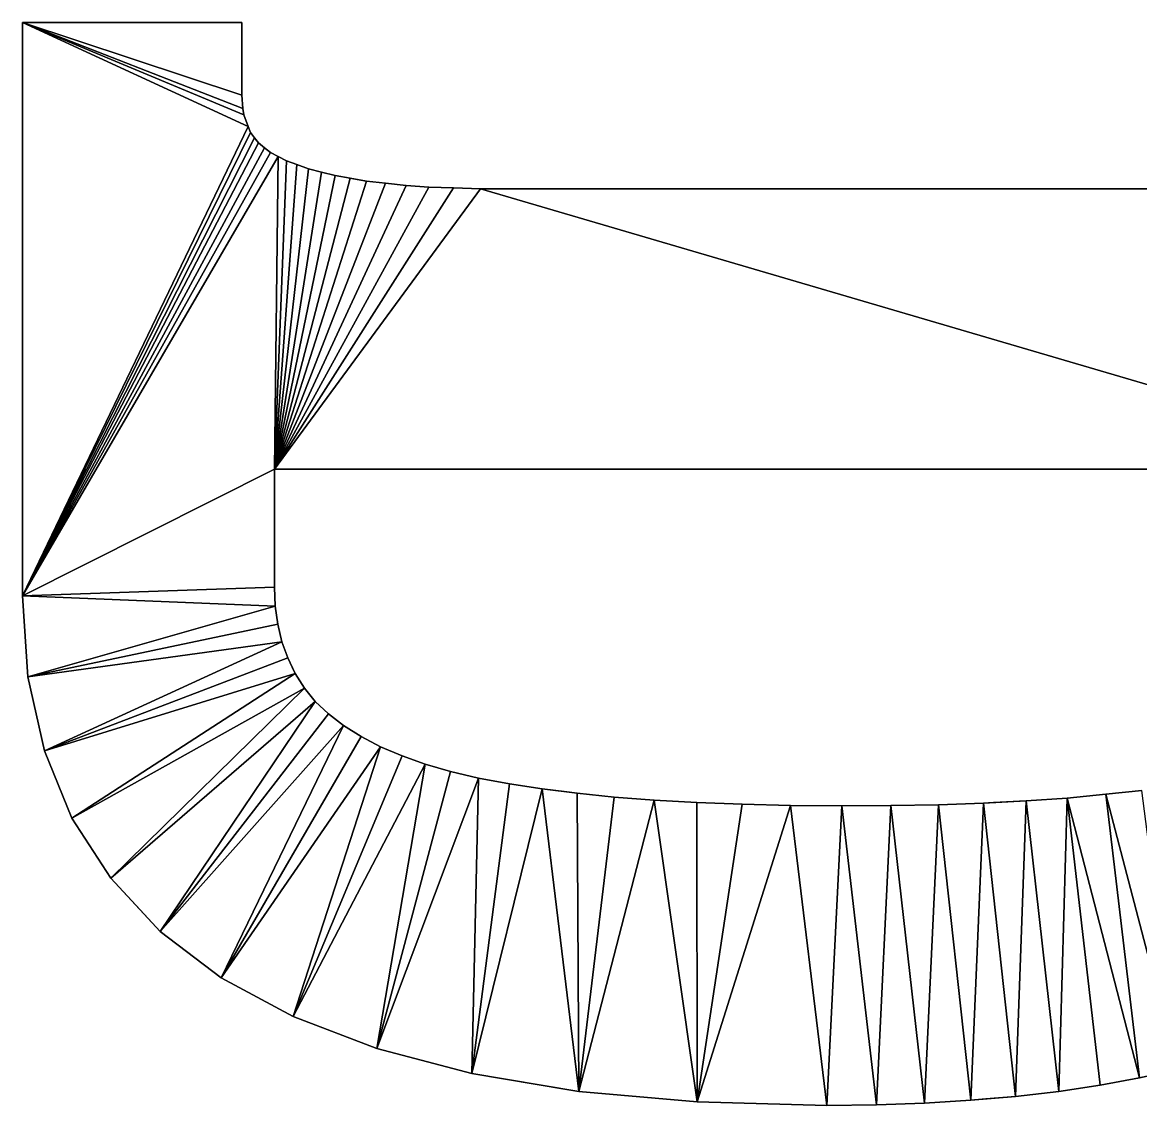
# Model space of a CAD drawing. Header units: inches. Extents: x 62 to 1153, y 3 to 780.
# Drawn here: x 387.752 to 390.436, y 213.289 to 215.888 of the extents above; entities that cross this region are included whole.
import ezdxf

# ---------------------------------------------------------------- set-up
doc = ezdxf.new("R2010")
doc.units = ezdxf.units.IN
doc.header["$MEASUREMENT"] = 0
doc.layers.add('ConstLine', color=6, linetype='Continuous')

msp = doc.modelspace()

# ---------------------------------------------------------------- linework, layer by layer
at = {"layer": 'ConstLine'}
for points in [[(388.2789, 215.8876, 4), (387.7519, 215.8876, 4), (387.7519, 215.8876, 5)], [(388.2789, 215.8876, 4), (387.7519, 215.8876, 5), (388.2789, 215.8876, 5)], [(387.7519, 215.8876, 4), (387.7519, 214.5116, 4), (387.7519, 214.5116, 5)], [(387.7519, 215.8876, 4), (387.7519, 214.5116, 5), (387.7519, 215.8876, 5)], [(388.2789, 215.8876, 5), (387.7519, 215.8876, 5), (388.2789, 215.7126, 5)], [(388.2809, 215.6806, 5), (387.7519, 215.8876, 5), (388.2839, 215.6656, 5)], [(388.2789, 215.7126, 5), (387.7519, 215.8876, 5), (388.2809, 215.6806, 5)], [(388.2839, 215.6656, 5), (387.7519, 215.8876, 5), (388.2939, 215.6376, 5)], [(387.7519, 215.8876, 5), (387.7519, 214.5116, 5), (388.2939, 215.6376, 5)], [(388.2789, 215.8876, 5), (388.2789, 215.7126, 4), (388.2789, 215.8876, 4)], [(388.2789, 215.8876, 5), (388.2789, 215.7126, 5), (388.2789, 215.7126, 4)], [(388.2789, 215.7126, 4), (388.2789, 215.7126, 5), (388.2809, 215.6806, 5)], [(388.2809, 215.6806, 5), (388.2809, 215.6806, 4), (388.2789, 215.7126, 4)], [(388.2809, 215.6806, 4), (388.2809, 215.6806, 5), (388.2839, 215.6656, 4)], [(388.2839, 215.6656, 5), (388.2839, 215.6656, 4), (388.2809, 215.6806, 5)], [(388.2939, 215.6376, 4), (388.2839, 215.6656, 4), (388.2939, 215.6376, 5)], [(388.2839, 215.6656, 5), (388.2939, 215.6376, 5), (388.2839, 215.6656, 4)], [(388.2999, 215.6236, 5), (388.2939, 215.6376, 5), (387.7519, 214.5116, 5)], [(388.2999, 215.6236, 5), (387.7519, 214.5116, 5), (388.3089, 215.6106, 5)], [(388.2939, 215.6376, 5), (388.2999, 215.6236, 5), (388.2939, 215.6376, 4)], [(388.2999, 215.6236, 4), (388.2939, 215.6376, 4), (388.2999, 215.6236, 5)], [(388.3089, 215.6106, 4), (388.2999, 215.6236, 4), (388.2999, 215.6236, 5)], [(388.3089, 215.6106, 4), (388.2999, 215.6236, 5), (388.3089, 215.6106, 5)], [(388.3089, 215.6106, 5), (387.7519, 214.5116, 5), (388.3189, 215.5986, 5)], [(388.3189, 215.5986, 5), (387.7519, 214.5116, 5), (388.3329, 215.5866, 5)], [(388.3105, 215.6086, 4), (388.3089, 215.6106, 4), (388.3089, 215.6106, 5)], [(388.3089, 215.6106, 5), (388.3189, 215.5986, 5), (388.3105, 215.6086, 4)], [(388.3189, 215.5986, 4), (388.3105, 215.6086, 4), (388.3189, 215.5986, 5)], [(388.3329, 215.5866, 4), (388.3189, 215.5986, 4), (388.3189, 215.5986, 5)], [(388.3329, 215.5866, 4), (388.3189, 215.5986, 5), (388.3329, 215.5866, 5)], [(388.3329, 215.5866, 5), (387.7519, 214.5116, 5), (388.3479, 215.5756, 5)], [(388.3479, 215.5756, 5), (387.7519, 214.5116, 5), (388.3659, 215.5656, 5)], [(388.3569, 214.8156, 5), (388.3659, 215.5656, 5), (387.7519, 214.5116, 5)], [(388.3329, 215.5866, 4), (388.3329, 215.5866, 5), (388.3479, 215.5756, 5)], [(388.3479, 215.5756, 4), (388.3329, 215.5866, 4), (388.3479, 215.5756, 5)], [(388.3659, 215.5656, 4), (388.3479, 215.5756, 4), (388.3479, 215.5756, 5)], [(388.3659, 215.5656, 4), (388.3479, 215.5756, 5), (388.3659, 215.5656, 5)], [(388.3859, 215.5556, 5), (388.3659, 215.5656, 5), (388.3569, 214.8156, 5)], [(388.3859, 215.5556, 4), (388.3659, 215.5656, 5), (388.3859, 215.5556, 5)], [(388.3659, 215.5656, 5), (388.3859, 215.5556, 4), (388.3659, 215.5656, 4)], [(388.4109, 215.5466, 5), (388.3859, 215.5556, 5), (388.3569, 214.8156, 5)], [(388.4389, 215.5366, 5), (388.4109, 215.5466, 5), (388.3569, 214.8156, 5)], [(388.4109, 215.5466, 4), (388.3859, 215.5556, 4), (388.4109, 215.5466, 5)], [(388.3859, 215.5556, 5), (388.4109, 215.5466, 5), (388.3859, 215.5556, 4)], [(388.4109, 215.5466, 4), (388.4109, 215.5466, 5), (388.4389, 215.5366, 5)], [(388.4389, 215.5366, 4), (388.4109, 215.5466, 4), (388.4389, 215.5366, 5)], [(388.4389, 215.5366, 5), (388.3569, 214.8156, 5), (388.4699, 215.5286, 5)], [(388.4699, 215.5286, 5), (388.3569, 214.8156, 5), (388.5029, 215.5206, 5)], [(388.5029, 215.5206, 5), (388.3569, 214.8156, 5), (388.5389, 215.5136, 5)], [(388.5389, 215.5136, 5), (388.3569, 214.8156, 5), (388.5779, 215.5066, 5)], [(388.4389, 215.5366, 5), (388.4699, 215.5286, 5), (388.4389, 215.5366, 4)], [(388.4699, 215.5286, 4), (388.4389, 215.5366, 4), (388.4699, 215.5286, 5)], [(388.4699, 215.5286, 5), (388.5029, 215.5206, 5), (388.4699, 215.5286, 4)], [(388.5029, 215.5206, 4), (388.4699, 215.5286, 4), (388.5029, 215.5206, 5)], [(388.5389, 215.5136, 4), (388.5029, 215.5206, 5), (388.5389, 215.5136, 5)], [(388.5389, 215.5136, 4), (388.5029, 215.5206, 4), (388.5029, 215.5206, 5)], [(388.5389, 215.5136, 5), (388.5779, 215.5066, 5), (388.5469, 215.5122, 4)], [(388.5389, 215.5136, 4), (388.5389, 215.5136, 5), (388.5469, 215.5122, 4)], [(388.5779, 215.5066, 4), (388.5469, 215.5122, 4), (388.5779, 215.5066, 5)], [(388.6239, 215.5016, 5), (388.5779, 215.5066, 5), (388.3569, 214.8156, 5)], [(388.6729, 215.4966, 5), (388.6239, 215.5016, 5), (388.3569, 214.8156, 5)], [(388.7279, 215.4926, 5), (388.6729, 215.4966, 5), (388.3569, 214.8156, 5)], [(388.7279, 215.4926, 5), (388.3569, 214.8156, 5), (388.7869, 215.4906, 5)], [(388.7869, 215.4906, 5), (388.3569, 214.8156, 5), (388.8519, 215.4886, 5)], [(391.1439, 214.8156, 5), (388.8519, 215.4886, 5), (388.3569, 214.8156, 5)], [(388.6239, 215.5016, 4), (388.5779, 215.5066, 4), (388.5779, 215.5066, 5)], [(388.6239, 215.5016, 4), (388.5779, 215.5066, 5), (388.6239, 215.5016, 5)], [(388.6729, 215.4966, 4), (388.6239, 215.5016, 4), (388.6239, 215.5016, 5)], [(388.6729, 215.4966, 4), (388.6239, 215.5016, 5), (388.6729, 215.4966, 5)], [(388.7279, 215.4926, 4), (388.6729, 215.4966, 4), (388.6729, 215.4966, 5)], [(388.7279, 215.4926, 4), (388.6729, 215.4966, 5), (388.7279, 215.4926, 5)], [(388.7869, 215.4906, 4), (388.7279, 215.4926, 4), (388.7279, 215.4926, 5)], [(388.7869, 215.4906, 4), (388.7279, 215.4926, 5), (388.7869, 215.4906, 5)], [(388.8519, 215.4886, 4), (388.7869, 215.4906, 4), (388.7869, 215.4906, 5)], [(388.8519, 215.4886, 4), (388.7869, 215.4906, 5), (388.8519, 215.4886, 5)], [(388.8519, 215.4886, 5), (393.7179, 215.4886, 5), (393.7179, 215.4886, 4)], [(393.7179, 215.4886, 4), (388.8519, 215.4886, 4), (388.8519, 215.4886, 5)], [(388.8519, 215.4886, 5), (391.1439, 214.8156, 5), (393.7179, 215.4886, 5)], [(388.3569, 214.8156, 5), (387.7519, 214.5116, 5), (388.3569, 214.5326, 5)], [(391.1439, 214.8156, 5), (388.3569, 214.8156, 5), (391.1439, 214.8156, 4)], [(388.3569, 214.8156, 5), (388.3569, 214.8156, 4), (391.1439, 214.8156, 4)], [(388.3569, 214.8156, 4), (388.3569, 214.8156, 5), (388.3569, 214.5326, 5)], [(388.3569, 214.8156, 4), (388.3569, 214.5326, 5), (388.3569, 214.5326, 4)], [(388.3589, 214.4866, 5), (388.3569, 214.5326, 5), (387.7519, 214.5116, 5)], [(388.3569, 214.5326, 4), (388.3569, 214.5326, 5), (388.3589, 214.4866, 5)], [(388.3569, 214.5326, 4), (388.3589, 214.4866, 5), (388.3589, 214.4866, 4)], [(387.7519, 214.5116, 4), (387.7649, 214.3176, 4), (387.7649, 214.3176, 5)], [(387.7519, 214.5116, 4), (387.7649, 214.3176, 5), (387.7519, 214.5116, 5)], [(387.7519, 214.5116, 5), (387.7649, 214.3176, 5), (388.3589, 214.4866, 5)], [(388.3649, 214.4436, 5), (388.3589, 214.4866, 5), (387.7649, 214.3176, 5)], [(388.3589, 214.4866, 4), (388.3589, 214.4866, 5), (388.3649, 214.4436, 5)], [(388.3589, 214.4866, 4), (388.3649, 214.4436, 5), (388.3649, 214.4436, 4)], [(388.3749, 214.4016, 5), (388.3649, 214.4436, 5), (387.7649, 214.3176, 5)], [(388.3649, 214.4436, 4), (388.3649, 214.4436, 5), (388.3749, 214.4016, 5)], [(388.3649, 214.4436, 4), (388.3749, 214.4016, 5), (388.3749, 214.4016, 4)], [(387.7649, 214.3176, 5), (387.8049, 214.1396, 5), (388.3749, 214.4016, 5)], [(388.3889, 214.3626, 5), (388.3749, 214.4016, 5), (387.8049, 214.1396, 5)], [(388.3749, 214.4016, 4), (388.3749, 214.4016, 5), (388.3889, 214.3626, 5)], [(388.3749, 214.4016, 4), (388.3889, 214.3626, 5), (388.3889, 214.3626, 4)], [(388.4069, 214.3256, 5), (388.3889, 214.3626, 5), (387.8049, 214.1396, 5)], [(388.3889, 214.3626, 4), (388.3889, 214.3626, 5), (388.4054, 214.3286, 4)], [(388.3889, 214.3626, 5), (388.4069, 214.3256, 5), (388.4054, 214.3286, 4)], [(387.7649, 214.3176, 4), (387.8049, 214.1396, 4), (387.8049, 214.1396, 5)], [(387.7649, 214.3176, 4), (387.8049, 214.1396, 5), (387.7649, 214.3176, 5)], [(387.8049, 214.1396, 5), (387.8709, 213.9786, 5), (388.4069, 214.3256, 5)], [(388.4289, 214.2906, 5), (388.4069, 214.3256, 5), (387.8709, 213.9786, 5)], [(388.4069, 214.3256, 4), (388.4054, 214.3286, 4), (388.4069, 214.3256, 5)], [(388.4069, 214.3256, 4), (388.4069, 214.3256, 5), (388.4289, 214.2906, 5)], [(388.4069, 214.3256, 4), (388.4289, 214.2906, 5), (388.4289, 214.2906, 4)], [(387.8709, 213.9786, 5), (387.9639, 213.8346, 5), (388.4289, 214.2906, 5)], [(388.4549, 214.2586, 5), (388.4289, 214.2906, 5), (387.9639, 213.8346, 5)], [(388.4289, 214.2906, 4), (388.4289, 214.2906, 5), (388.4549, 214.2586, 5)], [(388.4289, 214.2906, 4), (388.4549, 214.2586, 5), (388.4549, 214.2586, 4)], [(387.9639, 213.8346, 5), (388.0829, 213.7066, 5), (388.4549, 214.2586, 5)], [(388.4869, 214.2286, 5), (388.4549, 214.2586, 5), (388.0829, 213.7066, 5)], [(388.4869, 214.2286, 4), (388.4549, 214.2586, 4), (388.4549, 214.2586, 5)], [(388.4869, 214.2286, 4), (388.4549, 214.2586, 5), (388.4869, 214.2286, 5)], [(388.5229, 214.2006, 5), (388.4869, 214.2286, 5), (388.0829, 213.7066, 5)], [(388.5229, 214.2006, 4), (388.4869, 214.2286, 4), (388.4869, 214.2286, 5)], [(388.5229, 214.2006, 4), (388.4869, 214.2286, 5), (388.5229, 214.2006, 5)], [(388.0829, 213.7066, 5), (388.2289, 213.5956, 5), (388.5229, 214.2006, 5)], [(388.5649, 214.1746, 5), (388.5229, 214.2006, 5), (388.2289, 213.5956, 5)], [(388.5649, 214.1746, 4), (388.5229, 214.2006, 4), (388.5229, 214.2006, 5)], [(388.5649, 214.1746, 4), (388.5229, 214.2006, 5), (388.5649, 214.1746, 5)], [(388.6119, 214.1496, 5), (388.5649, 214.1746, 5), (388.2289, 213.5956, 5)], [(388.6119, 214.1496, 4), (388.5649, 214.1746, 4), (388.5649, 214.1746, 5)], [(388.6119, 214.1496, 4), (388.5649, 214.1746, 5), (388.6119, 214.1496, 5)], [(388.2289, 213.5956, 5), (388.4019, 213.5026, 5), (388.6119, 214.1496, 5)], [(388.6639, 214.1276, 5), (388.6119, 214.1496, 5), (388.4019, 213.5026, 5)], [(388.6639, 214.1276, 4), (388.6119, 214.1496, 4), (388.6119, 214.1496, 5)], [(388.6639, 214.1276, 4), (388.6119, 214.1496, 5), (388.6639, 214.1276, 5)], [(387.8049, 214.1396, 4), (387.8709, 213.9786, 4), (387.8709, 213.9786, 5)], [(387.8049, 214.1396, 4), (387.8709, 213.9786, 5), (387.8049, 214.1396, 5)], [(388.7189, 214.1076, 5), (388.6639, 214.1276, 5), (388.4019, 213.5026, 5)], [(388.7189, 214.1076, 4), (388.6639, 214.1276, 4), (388.6639, 214.1276, 5)], [(388.7189, 214.1076, 4), (388.6639, 214.1276, 5), (388.7189, 214.1076, 5)], [(388.4019, 213.5026, 5), (388.6029, 213.4256, 5), (388.7189, 214.1076, 5)], [(388.7799, 214.0906, 5), (388.7189, 214.1076, 5), (388.6029, 213.4256, 5)], [(388.8469, 214.0746, 5), (388.7799, 214.0906, 5), (388.6029, 213.4256, 5)], [(388.7799, 214.0906, 4), (388.7189, 214.1076, 4), (388.7189, 214.1076, 5)], [(388.7799, 214.0906, 4), (388.7189, 214.1076, 5), (388.7799, 214.0906, 5)], [(388.8469, 214.0746, 4), (388.7799, 214.0906, 4), (388.7799, 214.0906, 5)], [(388.8469, 214.0746, 4), (388.7799, 214.0906, 5), (388.8469, 214.0746, 5)], [(388.6029, 213.4256, 5), (388.8309, 213.3656, 5), (388.8469, 214.0746, 5)], [(388.9209, 214.0606, 5), (388.8469, 214.0746, 5), (388.8309, 213.3656, 5)], [(388.9209, 214.0606, 4), (388.8469, 214.0746, 4), (388.8469, 214.0746, 5)], [(388.9209, 214.0606, 4), (388.8469, 214.0746, 5), (388.9209, 214.0606, 5)], [(388.9999, 214.0486, 5), (388.9209, 214.0606, 5), (388.8309, 213.3656, 5)], [(388.8309, 213.3656, 5), (389.0879, 213.3226, 5), (388.9999, 214.0486, 5)], [(388.9999, 214.0486, 4), (388.9209, 214.0606, 4), (388.9209, 214.0606, 5)], [(388.9999, 214.0486, 4), (388.9209, 214.0606, 5), (388.9999, 214.0486, 5)], [(389.0589, 214.0416, 4), (388.9999, 214.0486, 4), (388.9999, 214.0486, 5)], [(389.0589, 214.0416, 4), (388.9999, 214.0486, 5), (389.0839, 214.0386, 5)], [(389.0839, 214.0386, 5), (388.9999, 214.0486, 5), (389.0879, 213.3226, 5)], [(389.0839, 214.0386, 4), (389.0589, 214.0416, 4), (389.0839, 214.0386, 5)], [(389.1729, 214.0286, 4), (389.0839, 214.0386, 4), (389.0839, 214.0386, 5)], [(389.1729, 214.0286, 4), (389.0839, 214.0386, 5), (389.1729, 214.0286, 5)], [(389.1729, 214.0286, 5), (389.0839, 214.0386, 5), (389.0879, 213.3226, 5)], [(390.3529, 214.0356, 4), (390.2599, 214.0266, 4), (390.2599, 214.0266, 5)], [(390.3529, 214.0356, 4), (390.2599, 214.0266, 5), (390.3529, 214.0356, 5)], [(390.3529, 214.0356, 5), (390.2599, 214.0266, 5), (390.4339, 213.3556, 5)], [(390.4389, 214.0446, 4), (390.3529, 214.0356, 4), (390.3529, 214.0356, 5)], [(390.4389, 214.0446, 4), (390.3529, 214.0356, 5), (390.4389, 214.0446, 5)], [(390.4389, 214.0446, 5), (390.3529, 214.0356, 5), (390.5259, 213.3756, 5)], [(390.4339, 213.3556, 5), (390.5259, 213.3756, 5), (390.3529, 214.0356, 5)], [(389.2689, 214.0216, 5), (389.1729, 214.0286, 5), (389.0879, 213.3226, 5)], [(389.0879, 213.3226, 5), (389.3719, 213.2976, 5), (389.2689, 214.0216, 5)], [(389.2689, 214.0216, 4), (389.1729, 214.0286, 4), (389.1729, 214.0286, 5)], [(389.2689, 214.0216, 4), (389.1729, 214.0286, 5), (389.2689, 214.0216, 5)], [(389.3709, 214.0156, 4), (389.2689, 214.0216, 4), (389.2689, 214.0216, 5)], [(389.3709, 214.0156, 4), (389.2689, 214.0216, 5), (389.3709, 214.0156, 5)], [(389.3709, 214.0156, 5), (389.2689, 214.0216, 5), (389.3719, 213.2976, 5)], [(389.4799, 214.0116, 4), (389.3709, 214.0156, 4), (389.3709, 214.0156, 5)], [(389.4799, 214.0116, 4), (389.3709, 214.0156, 5), (389.4799, 214.0116, 5)], [(389.4799, 214.0116, 5), (389.3709, 214.0156, 5), (389.3719, 213.2976, 5)], [(389.5959, 214.0086, 5), (389.4799, 214.0116, 5), (389.3719, 213.2976, 5)], [(389.3719, 213.2976, 5), (389.6829, 213.2886, 5), (389.5959, 214.0086, 5)], [(389.5959, 214.0086, 4), (389.4799, 214.0116, 4), (389.4799, 214.0116, 5)], [(389.5959, 214.0086, 4), (389.4799, 214.0116, 5), (389.5959, 214.0086, 5)], [(389.7189, 214.0076, 4), (389.5959, 214.0086, 4), (389.5959, 214.0086, 5)], [(389.7189, 214.0076, 4), (389.5959, 214.0086, 5), (389.7189, 214.0076, 5)], [(389.7189, 214.0076, 5), (389.5959, 214.0086, 5), (389.6829, 213.2886, 5)], [(389.8369, 214.0086, 4), (389.7189, 214.0076, 4), (389.7189, 214.0076, 5)], [(389.8369, 214.0086, 4), (389.7189, 214.0076, 5), (389.8369, 214.0086, 5)], [(389.8369, 214.0086, 5), (389.7189, 214.0076, 5), (389.8019, 213.2906, 5)], [(389.9179, 213.2946, 5), (389.8369, 214.0086, 5), (389.8019, 213.2906, 5)], [(389.9509, 214.0106, 4), (389.8369, 214.0086, 4), (389.8369, 214.0086, 5)], [(389.9509, 214.0106, 4), (389.8369, 214.0086, 5), (389.9509, 214.0106, 5)], [(389.8369, 214.0086, 5), (389.9179, 213.2946, 5), (389.9509, 214.0106, 5)], [(389.9179, 213.2946, 5), (390.0289, 213.3016, 5), (389.9509, 214.0106, 5)], [(390.0589, 214.0146, 4), (389.9509, 214.0106, 4), (389.9509, 214.0106, 5)], [(390.0589, 214.0146, 4), (389.9509, 214.0106, 5), (390.0589, 214.0146, 5)], [(390.0589, 214.0146, 5), (389.9509, 214.0106, 5), (390.0289, 213.3016, 5)], [(390.0289, 213.3016, 5), (390.1359, 213.3106, 5), (390.0589, 214.0146, 5)], [(390.0829, 214.0158, 4), (390.0589, 214.0146, 5), (390.1619, 214.0196, 5)], [(390.1619, 214.0196, 5), (390.0589, 214.0146, 5), (390.1359, 213.3106, 5)], [(390.0829, 214.0158, 4), (390.0589, 214.0146, 4), (390.0589, 214.0146, 5)], [(390.1619, 214.0196, 4), (390.0829, 214.0158, 4), (390.1619, 214.0196, 5)], [(390.1359, 213.3106, 5), (390.2399, 213.3226, 5), (390.1619, 214.0196, 5)], [(390.2599, 214.0266, 4), (390.1619, 214.0196, 4), (390.1619, 214.0196, 5)], [(390.2599, 214.0266, 4), (390.1619, 214.0196, 5), (390.2599, 214.0266, 5)], [(390.2599, 214.0266, 5), (390.1619, 214.0196, 5), (390.2399, 213.3226, 5)], [(390.2399, 213.3226, 5), (390.3389, 213.3376, 5), (390.2599, 214.0266, 5)], [(390.3389, 213.3376, 5), (390.4339, 213.3556, 5), (390.2599, 214.0266, 5)], [(389.6829, 213.2886, 5), (389.8019, 213.2906, 5), (389.7189, 214.0076, 5)], [(387.8709, 213.9786, 4), (387.9639, 213.8346, 4), (387.9639, 213.8346, 5)], [(387.8709, 213.9786, 4), (387.9639, 213.8346, 5), (387.8709, 213.9786, 5)], [(388.0829, 213.7066, 5), (387.9639, 213.8346, 5), (388.0349, 213.7583, 4)], [(387.9639, 213.8346, 4), (388.0349, 213.7583, 4), (387.9639, 213.8346, 5)], [(388.0349, 213.7583, 4), (388.0829, 213.7066, 4), (388.0829, 213.7066, 5)], [(388.2289, 213.5956, 4), (388.2289, 213.5956, 5), (388.0829, 213.7066, 5)], [(388.2289, 213.5956, 4), (388.0829, 213.7066, 5), (388.0829, 213.7066, 4)], [(388.4019, 213.5026, 4), (388.4019, 213.5026, 5), (388.2289, 213.5956, 5)], [(388.4019, 213.5026, 4), (388.2289, 213.5956, 5), (388.2289, 213.5956, 4)], [(388.6029, 213.4256, 4), (388.6029, 213.4256, 5), (388.4019, 213.5026, 5)], [(388.6029, 213.4256, 4), (388.4019, 213.5026, 5), (388.4019, 213.5026, 4)], [(388.8309, 213.3656, 4), (388.8309, 213.3656, 5), (388.6029, 213.4256, 5)], [(388.8309, 213.3656, 4), (388.6029, 213.4256, 5), (388.6029, 213.4256, 4)], [(388.8309, 213.3656, 4), (389.0589, 213.3275, 4), (388.8309, 213.3656, 5)], [(389.0879, 213.3226, 5), (388.8309, 213.3656, 5), (389.0589, 213.3275, 4)], [(390.5259, 213.3756, 4), (390.5259, 213.3756, 5), (390.4339, 213.3556, 5)], [(390.5259, 213.3756, 4), (390.4339, 213.3556, 5), (390.4339, 213.3556, 4)], [(390.3389, 213.3376, 4), (390.3389, 213.3376, 5), (390.2399, 213.3226, 5)], [(390.3389, 213.3376, 4), (390.2399, 213.3226, 5), (390.2399, 213.3226, 4)], [(390.4339, 213.3556, 4), (390.4339, 213.3556, 5), (390.3389, 213.3376, 5)], [(390.4339, 213.3556, 4), (390.3389, 213.3376, 5), (390.3389, 213.3376, 4)], [(389.0879, 213.3226, 4), (389.0879, 213.3226, 5), (389.0589, 213.3275, 4)], [(389.0879, 213.3226, 5), (389.0879, 213.3226, 4), (389.3719, 213.2976, 4)], [(389.3719, 213.2976, 4), (389.3719, 213.2976, 5), (389.0879, 213.3226, 5)], [(390.1359, 213.3106, 5), (390.0289, 213.3016, 5), (390.0645, 213.3046, 4)], [(390.0645, 213.3046, 4), (390.1359, 213.3106, 4), (390.1359, 213.3106, 5)], [(390.2399, 213.3226, 4), (390.2399, 213.3226, 5), (390.1359, 213.3106, 5)], [(390.2399, 213.3226, 4), (390.1359, 213.3106, 5), (390.1359, 213.3106, 4)], [(389.6829, 213.2886, 4), (389.6829, 213.2886, 5), (389.3719, 213.2976, 5)], [(389.6829, 213.2886, 4), (389.3719, 213.2976, 5), (389.3719, 213.2976, 4)], [(389.8019, 213.2906, 4), (389.8019, 213.2906, 5), (389.6829, 213.2886, 5)], [(389.8019, 213.2906, 4), (389.6829, 213.2886, 5), (389.6829, 213.2886, 4)], [(389.9179, 213.2946, 4), (389.9179, 213.2946, 5), (389.8019, 213.2906, 5)], [(389.9179, 213.2946, 4), (389.8019, 213.2906, 5), (389.8019, 213.2906, 4)], [(390.0289, 213.3016, 4), (390.0289, 213.3016, 5), (389.9179, 213.2946, 5)], [(390.0289, 213.3016, 4), (389.9179, 213.2946, 5), (389.9179, 213.2946, 4)], [(390.0289, 213.3016, 4), (390.0645, 213.3046, 4), (390.0289, 213.3016, 5)]]:
    msp.add_3dface(points, dxfattribs=at)

doc.saveas('drawing.dxf')
